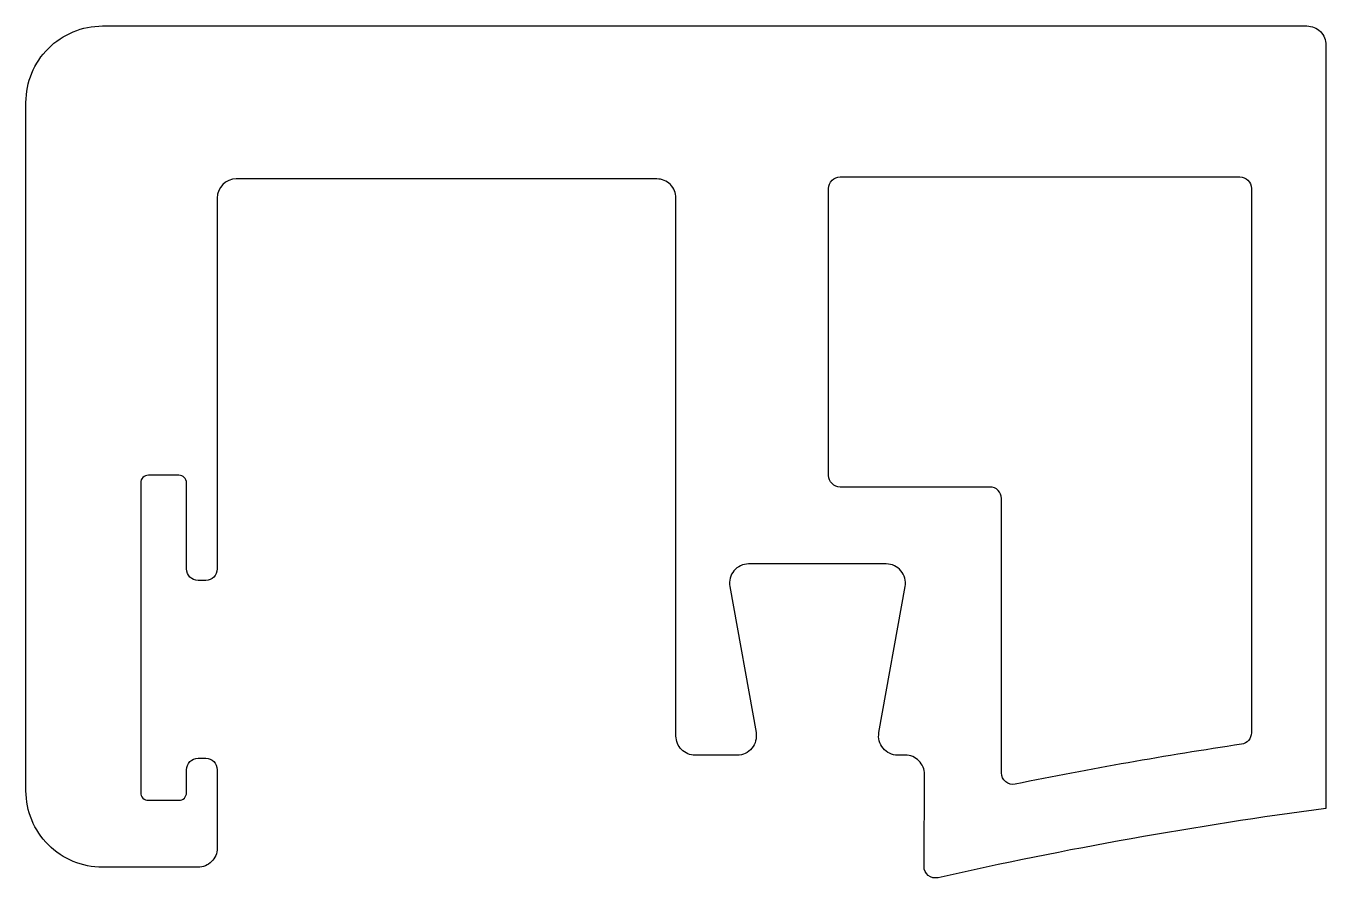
# Model space of a CAD drawing. Extents: x 213 to 247, y 594.1 to 616.4.
import ezdxf

# ---------------------------------------------------------------- set-up
doc = ezdxf.new("R2010")
doc.units = 0
doc.layers.get('0').update_dxf_attribs({"linetype": 'CONTINUOUS'})

msp = doc.modelspace()

# ---------------------------------------------------------------- linework, layer by layer
for points in [[(218.009, 611.895), (218.009, 602.195, -0.414198), (217.709, 601.895), (217.509, 601.895, -0.414223), (217.209, 602.195), (217.209, 604.445, 0.417486), (217.007, 604.645), (216.209, 604.645, 0.414214), (216.009, 604.445), (216.009, 596.345, 0.414214), (216.209, 596.145), (217.009, 596.145, 0.414215), (217.209, 596.345), (217.209, 596.944, -0.414216), (217.509, 597.244), (217.709, 597.244, -0.414213), (218.009, 596.944), (218.009, 594.894, -0.414214), (217.509, 594.394), (215.009, 594.395, -0.414214), (213.009, 596.395), (213.009, 614.394, -0.414214), (215.009, 616.395), (246.509, 616.395, -0.414214), (247.009, 615.895), (247.009, 595.932, 0.02233), (236.862, 594.12, -0.482192), (236.496, 594.414), (236.508, 596.823, 0.415694), (236.008, 597.326), (235.809, 597.326, -0.467088), (235.317, 597.914), (236.002, 601.737, 0.467088), (235.509, 602.326), (231.909, 602.326, 0.467088), (231.417, 601.737), (232.102, 597.914, -0.467088), (231.609, 597.326), (230.509, 597.325, -0.414216), (230.009, 597.825), (230.009, 598.995), (230.009, 611.895, 0.414214), (229.509, 612.395), (218.509, 612.395, 0.414211)], [(238.522, 596.863), (238.522, 604.037, 0.414214), (238.22, 604.338), (234.303, 604.338, -0.414213), (234.002, 604.64), (234.002, 612.146, -0.414214), (234.303, 612.448), (244.755, 612.448, -0.414213), (245.057, 612.146), (245.057, 597.91, -0.371166), (244.8, 597.611, 0.012726), (238.883, 596.568, -0.474106)]]:
    msp.add_lwpolyline(points, format="xyb", close=True)

doc.saveas('drawing.dxf')
